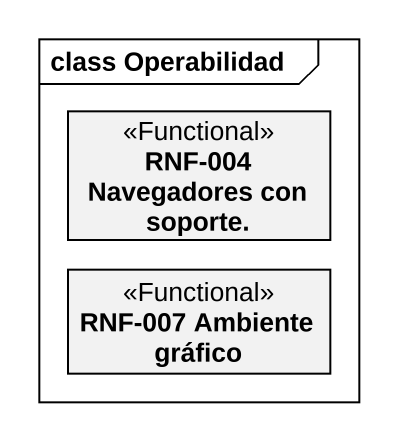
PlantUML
@startuml
mainframe class Operabilidad
hide circle
hide empty members
class "RNF-004 Navegadores con soporte." as RNF_004_Navegadores_con <<Functional>>
class "RNF-007 Ambiente gráfico" as RNF_007_Ambiente_gráfico <<Functional>>
@enduml
